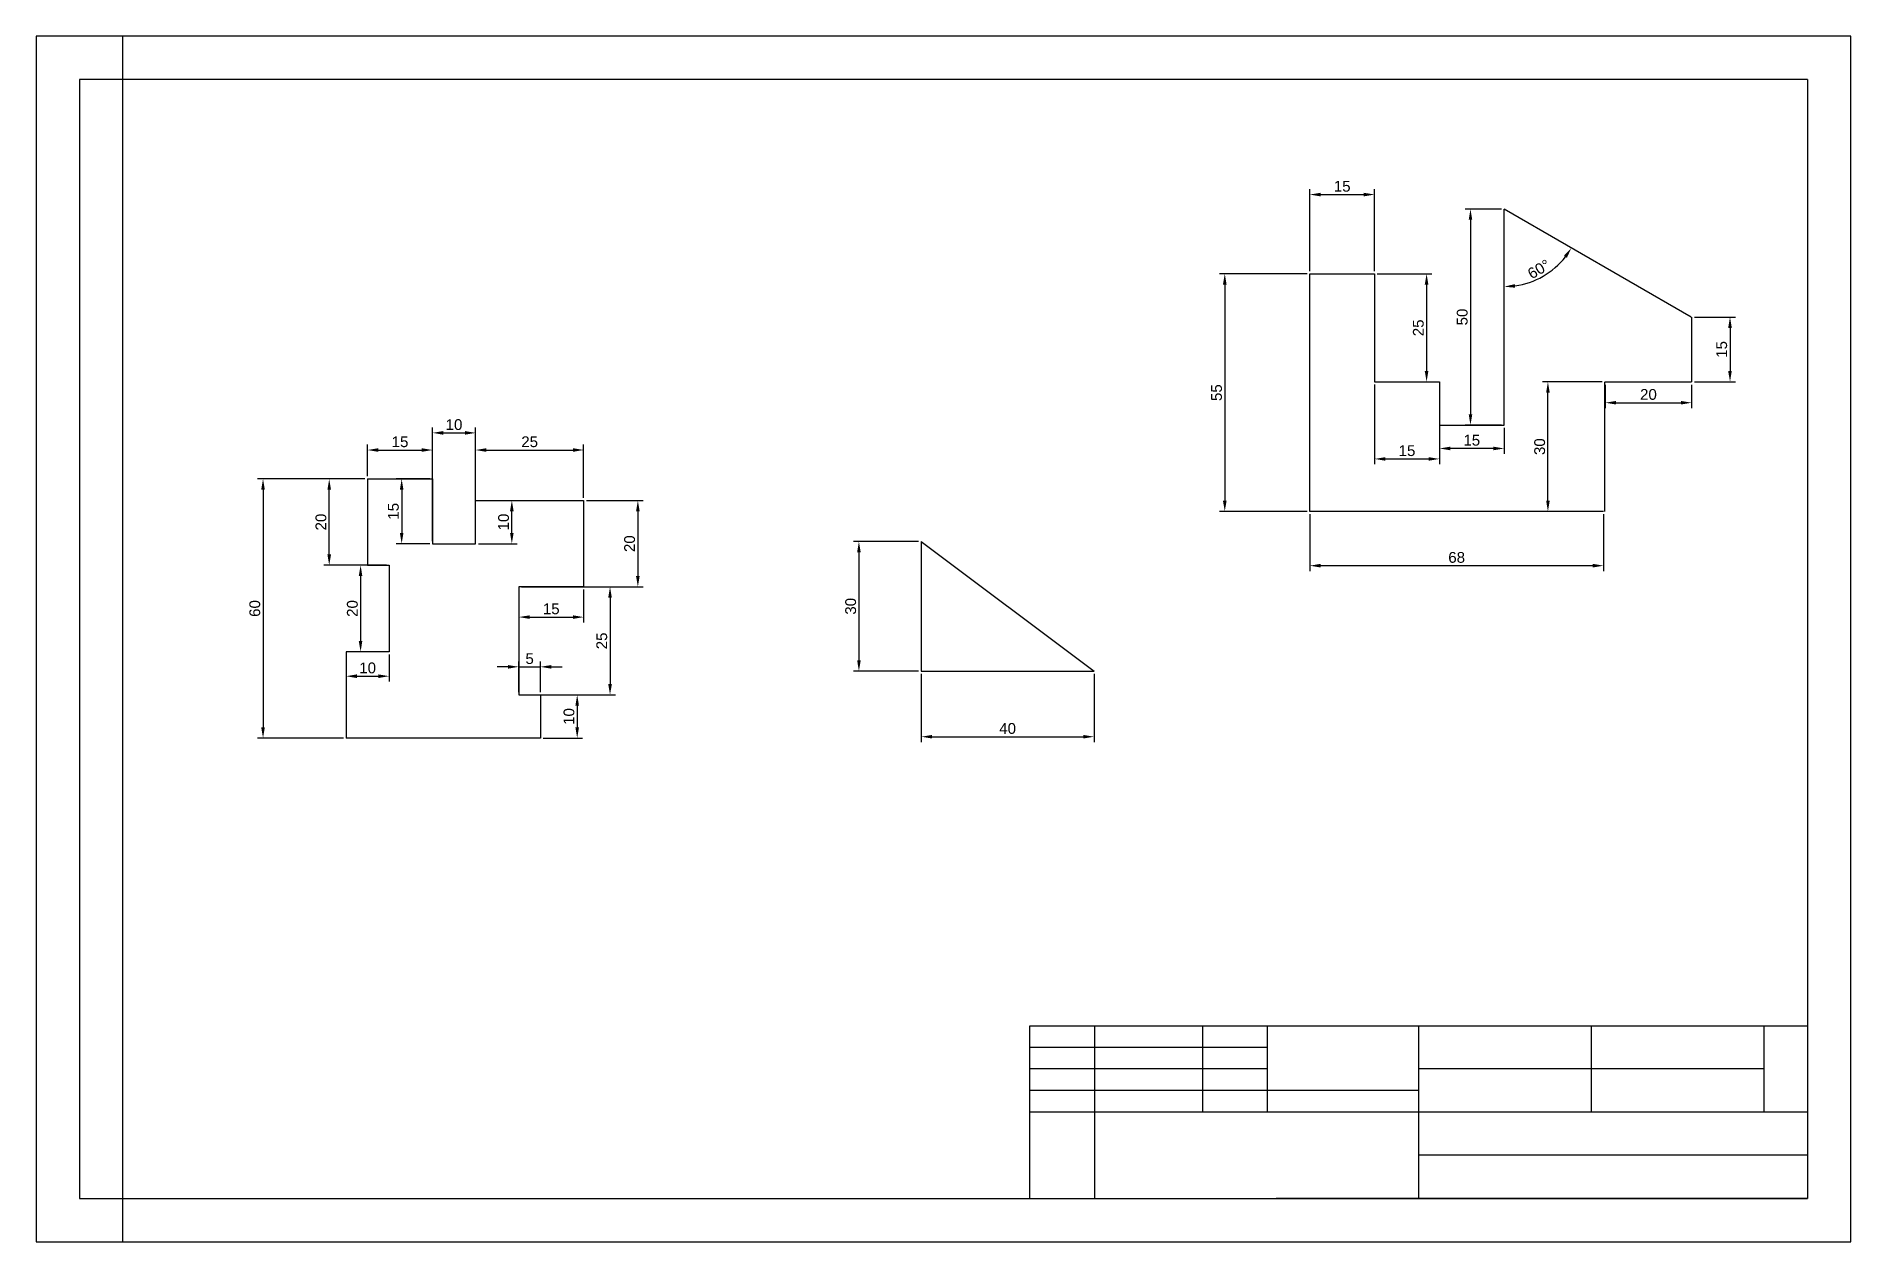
# Model space of a CAD drawing. Header units: millimetres. Extents: x 0 to 420, y 0 to 279.
import ezdxf

# ---------------------------------------------------------------- set-up
doc = ezdxf.new("R2010")
doc.units = ezdxf.units.MM
doc.layers.add('Cote', color=7, linetype='Continuous', lineweight=18, true_color=0x05c1ff)
doc.styles.get("Standard").update_dxf_attribs({"font": 'arial.ttf'})
doc.dimstyles.new('ISO-25', dxfattribs={"dimtxt": 2.5, "dimasz": 2.5, "dimexe": 1.25, "dimexo": 0.625, "dimtad": 1, "dimtxsty": 'Standard', "dimcen": 2.5, "dimadec": 0, "dimazin": 0, "dimtfac": 1, "dimtmove": 0, "dimatfit": 3, "dimfxl": 1, "dimarcsym": 0})

# ---------------------------------------------------------------- blocks, each defined once
blk = doc.blocks.new('*D1')
at = {"layer": 'Cote', "color": 0, "lineweight": -2, "transparency": 16777216}
for p, q in [((204.22, 162.07), (189.17, 162.07)), ((190.42, 159.57), (190.42, 134.57)), ((204.22, 132.07), (189.17, 132.07))]:
    blk.add_line(p, q, dxfattribs=at)
at = {"layer": 'Cote', "color": 0, "transparency": 16777216}
for points in [[(190.01, 159.57), (190.84, 159.57), (190.42, 162.07)], [(190.01, 134.57), (190.84, 134.57), (190.42, 132.07)]]:
    blk.add_solid(points, dxfattribs=at)
at = {"layer": 'Defpoints', "color": 0, "transparency": 16777216}
for p in [(204.84, 162.07), (190.42, 132.07), (204.84, 132.07)]:
    blk.add_point(p, dxfattribs=at)
at = {"layer": 'Cote', "color": 0, "transparency": 16777216, "insert": (188.52, 147.07), "char_height": 2.5, "attachment_point": 5, "rotation": 90}
blk.add_mtext('30', dxfattribs=at)
blk = doc.blocks.new('*D2')
at = {"layer": 'Cote', "color": 0, "lineweight": -2, "transparency": 16777216}
for p, q in [((204.84, 131.44), (204.84, 115.63)), ((244.84, 131.44), (244.84, 115.63)), ((207.34, 116.88), (242.34, 116.88))]:
    blk.add_line(p, q, dxfattribs=at)
at = {"layer": 'Cote', "color": 0, "transparency": 16777216}
for points in [[(207.34, 117.3), (207.34, 116.47), (204.84, 116.88)], [(242.34, 117.3), (242.34, 116.47), (244.84, 116.88)]]:
    blk.add_solid(points, dxfattribs=at)
at = {"layer": 'Defpoints', "color": 0, "transparency": 16777216}
for p in [(204.84, 132.07), (244.84, 132.07), (244.84, 116.88)]:
    blk.add_point(p, dxfattribs=at)
at = {"layer": 'Cote', "color": 0, "transparency": 16777216, "insert": (224.84, 118.78), "char_height": 2.5, "attachment_point": 5}
blk.add_mtext('40', dxfattribs=at)
blk = doc.blocks.new('*D3')
at = {"layer": 'Cote', "color": 0, "lineweight": -2, "transparency": 16777216}
for p, q in [((76.7, 177.18), (76.7, 184.49)), ((79.2, 183.24), (89.2, 183.24)), ((91.7, 177.18), (91.7, 184.49))]:
    blk.add_line(p, q, dxfattribs=at)
at = {"layer": 'Cote', "color": 0, "transparency": 16777216}
for points in [[(79.2, 183.66), (79.2, 182.82), (76.7, 183.24)], [(89.2, 183.66), (89.2, 182.82), (91.7, 183.24)]]:
    blk.add_solid(points, dxfattribs=at)
at = {"layer": 'Defpoints', "color": 0, "transparency": 16777216}
for p in [(91.7, 183.24), (76.7, 176.56), (91.7, 176.56)]:
    blk.add_point(p, dxfattribs=at)
at = {"layer": 'Cote', "color": 0, "transparency": 16777216, "insert": (84.2, 185.14), "char_height": 2.5, "attachment_point": 5}
blk.add_mtext('15', dxfattribs=at)
blk = doc.blocks.new('*D4')
at = {"layer": 'Cote', "color": 0, "lineweight": -2, "transparency": 16777216}
for p, q in [((91.7, 162.18), (91.7, 188.46)), ((94.2, 187.21), (99.2, 187.21)), ((101.7, 162.18), (101.7, 188.46))]:
    blk.add_line(p, q, dxfattribs=at)
at = {"layer": 'Cote', "color": 0, "transparency": 16777216}
for points in [[(94.2, 187.63), (94.2, 186.79), (91.7, 187.21)], [(99.2, 187.63), (99.2, 186.79), (101.7, 187.21)]]:
    blk.add_solid(points, dxfattribs=at)
at = {"layer": 'Defpoints', "color": 0, "transparency": 16777216}
for p in [(101.7, 187.21), (91.7, 161.56), (101.7, 161.56)]:
    blk.add_point(p, dxfattribs=at)
at = {"layer": 'Cote', "color": 0, "transparency": 16777216, "insert": (96.7, 189.11), "char_height": 2.5, "attachment_point": 5}
blk.add_mtext('10', dxfattribs=at)
blk = doc.blocks.new('*D5')
at = {"layer": 'Cote', "color": 0, "lineweight": -2, "transparency": 16777216}
for p, q in [((101.7, 172.18), (101.7, 184.49)), ((104.2, 183.24), (124.2, 183.24)), ((126.7, 172.18), (126.7, 184.49))]:
    blk.add_line(p, q, dxfattribs=at)
at = {"layer": 'Cote', "color": 0, "transparency": 16777216}
for points in [[(104.2, 183.66), (104.2, 182.82), (101.7, 183.24)], [(124.2, 183.66), (124.2, 182.82), (126.7, 183.24)]]:
    blk.add_solid(points, dxfattribs=at)
at = {"layer": 'Defpoints', "color": 0, "transparency": 16777216}
for p in [(126.7, 183.24), (101.7, 171.56), (126.7, 171.56)]:
    blk.add_point(p, dxfattribs=at)
at = {"layer": 'Cote', "color": 0, "transparency": 16777216, "insert": (114.2, 185.14), "char_height": 2.5, "attachment_point": 5}
blk.add_mtext('25', dxfattribs=at)
blk = doc.blocks.new('*D6')
at = {"layer": 'Cote', "color": 0, "lineweight": -2, "transparency": 16777216}
for p, q in [((127.33, 171.56), (140.5, 171.56)), ((139.25, 169.06), (139.25, 154.06)), ((127.33, 151.56), (140.5, 151.56))]:
    blk.add_line(p, q, dxfattribs=at)
at = {"layer": 'Cote', "color": 0, "transparency": 16777216}
for points in [[(138.83, 169.06), (139.67, 169.06), (139.25, 171.56)], [(138.83, 154.06), (139.67, 154.06), (139.25, 151.56)]]:
    blk.add_solid(points, dxfattribs=at)
at = {"layer": 'Defpoints', "color": 0, "transparency": 16777216}
for p in [(126.7, 171.56), (126.7, 151.56), (139.25, 151.56)]:
    blk.add_point(p, dxfattribs=at)
at = {"layer": 'Cote', "color": 0, "transparency": 16777216, "insert": (137.35, 161.56), "char_height": 2.5, "attachment_point": 5, "rotation": 90}
blk.add_mtext('20', dxfattribs=at)
blk = doc.blocks.new('*D7')
at = {"layer": 'Cote', "color": 0, "lineweight": -2, "transparency": 16777216}
for p, q in [((112.33, 151.56), (134.06, 151.56)), ((132.81, 149.06), (132.81, 129.06)), ((112.33, 126.56), (134.06, 126.56))]:
    blk.add_line(p, q, dxfattribs=at)
at = {"layer": 'Cote', "color": 0, "transparency": 16777216}
for points in [[(132.39, 149.06), (133.23, 149.06), (132.81, 151.56)], [(132.39, 129.06), (133.23, 129.06), (132.81, 126.56)]]:
    blk.add_solid(points, dxfattribs=at)
at = {"layer": 'Defpoints', "color": 0, "transparency": 16777216}
for p in [(111.7, 151.56), (111.7, 126.56), (132.81, 126.56)]:
    blk.add_point(p, dxfattribs=at)
at = {"layer": 'Cote', "color": 0, "transparency": 16777216, "insert": (130.91, 139.06), "char_height": 2.5, "attachment_point": 5, "rotation": 90}
blk.add_mtext('25', dxfattribs=at)
blk = doc.blocks.new('*D8')
at = {"layer": 'Cote', "color": 0, "lineweight": -2, "transparency": 16777216}
for p, q in [((117.33, 126.56), (126.46, 126.56)), ((125.21, 124.06), (125.21, 119.06)), ((117.33, 116.56), (126.46, 116.56))]:
    blk.add_line(p, q, dxfattribs=at)
at = {"layer": 'Cote', "color": 0, "transparency": 16777216}
for points in [[(124.79, 124.06), (125.62, 124.06), (125.21, 126.56)], [(124.79, 119.06), (125.62, 119.06), (125.21, 116.56)]]:
    blk.add_solid(points, dxfattribs=at)
at = {"layer": 'Defpoints', "color": 0, "transparency": 16777216}
for p in [(116.7, 126.56), (116.7, 116.56), (125.21, 116.56)]:
    blk.add_point(p, dxfattribs=at)
at = {"layer": 'Cote', "color": 0, "transparency": 16777216, "insert": (123.31, 121.56), "char_height": 2.5, "attachment_point": 5, "rotation": 90}
blk.add_mtext('10', dxfattribs=at)
blk = doc.blocks.new('*D9')
at = {"layer": 'Cote', "color": 0, "lineweight": -2, "transparency": 16777216}
for p, q in [((109.2, 133.06), (106.7, 133.06)), ((111.7, 127.18), (111.7, 134.31)), ((111.7, 133.06), (116.7, 133.06)), ((116.7, 127.18), (116.7, 134.31)), ((119.2, 133.06), (121.7, 133.06))]:
    blk.add_line(p, q, dxfattribs=at)
at = {"layer": 'Cote', "color": 0, "transparency": 16777216}
for points in [[(109.2, 133.47), (109.2, 132.64), (111.7, 133.06)], [(119.2, 133.47), (119.2, 132.64), (116.7, 133.06)]]:
    blk.add_solid(points, dxfattribs=at)
at = {"layer": 'Defpoints', "color": 0, "transparency": 16777216}
for p in [(116.7, 133.06), (111.7, 126.56), (116.7, 126.56)]:
    blk.add_point(p, dxfattribs=at)
at = {"layer": 'Cote', "color": 0, "transparency": 16777216, "insert": (114.2, 134.95), "char_height": 2.5, "attachment_point": 5}
blk.add_mtext('5', dxfattribs=at)
blk = doc.blocks.new('*D10')
at = {"layer": 'Cote', "color": 0, "lineweight": -2, "transparency": 16777216}
for p, q in [((111.7, 150.93), (111.7, 143.32)), ((126.7, 150.93), (126.7, 143.32)), ((114.2, 144.57), (124.2, 144.57))]:
    blk.add_line(p, q, dxfattribs=at)
at = {"layer": 'Cote', "color": 0, "transparency": 16777216}
for points in [[(114.2, 144.98), (114.2, 144.15), (111.7, 144.57)], [(124.2, 144.98), (124.2, 144.15), (126.7, 144.57)]]:
    blk.add_solid(points, dxfattribs=at)
at = {"layer": 'Defpoints', "color": 0, "transparency": 16777216}
for p in [(111.7, 151.56), (126.7, 151.56), (126.7, 144.57)]:
    blk.add_point(p, dxfattribs=at)
at = {"layer": 'Cote', "color": 0, "transparency": 16777216, "insert": (119.2, 146.47), "char_height": 2.5, "attachment_point": 5}
blk.add_mtext('15', dxfattribs=at)
blk = doc.blocks.new('*D11')
at = {"layer": 'Cote', "color": 0, "lineweight": -2, "transparency": 16777216}
for p, q in [((102.33, 171.56), (111.33, 171.56)), ((110.08, 164.06), (110.08, 169.06)), ((102.33, 161.56), (111.33, 161.56))]:
    blk.add_line(p, q, dxfattribs=at)
at = {"layer": 'Cote', "color": 0, "transparency": 16777216}
for points in [[(109.66, 169.06), (110.5, 169.06), (110.08, 171.56)], [(109.66, 164.06), (110.5, 164.06), (110.08, 161.56)]]:
    blk.add_solid(points, dxfattribs=at)
at = {"layer": 'Defpoints', "color": 0, "transparency": 16777216}
for p in [(101.7, 171.56), (110.08, 171.56), (101.7, 161.56)]:
    blk.add_point(p, dxfattribs=at)
at = {"layer": 'Cote', "color": 0, "transparency": 16777216, "insert": (108.18, 166.56), "char_height": 2.5, "attachment_point": 5, "rotation": 90}
blk.add_mtext('10', dxfattribs=at)
blk = doc.blocks.new('*D12')
at = {"layer": 'Cote', "color": 0, "lineweight": -2, "transparency": 16777216}
for p, q in [((91.08, 176.56), (83.33, 176.56)), ((84.58, 174.06), (84.58, 164.06)), ((91.08, 161.56), (83.33, 161.56))]:
    blk.add_line(p, q, dxfattribs=at)
at = {"layer": 'Cote', "color": 0, "transparency": 16777216}
for points in [[(84.16, 174.06), (84.99, 174.06), (84.58, 176.56)], [(84.16, 164.06), (84.99, 164.06), (84.58, 161.56)]]:
    blk.add_solid(points, dxfattribs=at)
at = {"layer": 'Defpoints', "color": 0, "transparency": 16777216}
for p in [(91.7, 176.56), (84.58, 161.56), (91.7, 161.56)]:
    blk.add_point(p, dxfattribs=at)
at = {"layer": 'Cote', "color": 0, "transparency": 16777216, "insert": (82.67, 169.06), "char_height": 2.5, "attachment_point": 5, "rotation": 90}
blk.add_mtext('15', dxfattribs=at)
blk = doc.blocks.new('*D13')
at = {"layer": 'Cote', "color": 0, "lineweight": -2, "transparency": 16777216}
for p, q in [((76.08, 176.56), (66.56, 176.56)), ((67.81, 159.06), (67.81, 174.06)), ((76.08, 156.56), (66.56, 156.56))]:
    blk.add_line(p, q, dxfattribs=at)
at = {"layer": 'Cote', "color": 0, "transparency": 16777216}
for points in [[(67.39, 174.06), (68.22, 174.06), (67.81, 176.56)], [(67.39, 159.06), (68.22, 159.06), (67.81, 156.56)]]:
    blk.add_solid(points, dxfattribs=at)
at = {"layer": 'Defpoints', "color": 0, "transparency": 16777216}
for p in [(67.81, 176.56), (76.7, 176.56), (76.7, 156.56)]:
    blk.add_point(p, dxfattribs=at)
at = {"layer": 'Cote', "color": 0, "transparency": 16777216, "insert": (65.9, 166.56), "char_height": 2.5, "attachment_point": 5, "rotation": 90}
blk.add_mtext('20', dxfattribs=at)
blk = doc.blocks.new('*D14')
at = {"layer": 'Cote', "color": 0, "lineweight": -2, "transparency": 16777216}
for p, q in [((81.08, 156.56), (73.82, 156.56)), ((75.07, 154.06), (75.07, 139.06)), ((81.08, 136.56), (73.82, 136.56))]:
    blk.add_line(p, q, dxfattribs=at)
at = {"layer": 'Cote', "color": 0, "transparency": 16777216}
for points in [[(74.65, 154.06), (75.48, 154.06), (75.07, 156.56)], [(74.65, 139.06), (75.48, 139.06), (75.07, 136.56)]]:
    blk.add_solid(points, dxfattribs=at)
at = {"layer": 'Defpoints', "color": 0, "transparency": 16777216}
for p in [(81.7, 156.56), (75.07, 136.56), (81.7, 136.56)]:
    blk.add_point(p, dxfattribs=at)
at = {"layer": 'Cote', "color": 0, "transparency": 16777216, "insert": (73.17, 146.56), "char_height": 2.5, "attachment_point": 5, "rotation": 90}
blk.add_mtext('20', dxfattribs=at)
blk = doc.blocks.new('*D15')
at = {"layer": 'Cote', "color": 0, "lineweight": -2, "transparency": 16777216}
for p, q in [((71.7, 135.93), (71.7, 129.64)), ((81.7, 135.93), (81.7, 129.64)), ((74.2, 130.89), (79.2, 130.89))]:
    blk.add_line(p, q, dxfattribs=at)
at = {"layer": 'Cote', "color": 0, "transparency": 16777216}
for points in [[(74.2, 131.31), (74.2, 130.47), (71.7, 130.89)], [(79.2, 131.31), (79.2, 130.47), (81.7, 130.89)]]:
    blk.add_solid(points, dxfattribs=at)
at = {"layer": 'Defpoints', "color": 0, "transparency": 16777216}
for p in [(71.7, 136.56), (81.7, 136.56), (81.7, 130.89)]:
    blk.add_point(p, dxfattribs=at)
at = {"layer": 'Cote', "color": 0, "transparency": 16777216, "insert": (76.7, 132.79), "char_height": 2.5, "attachment_point": 5}
blk.add_mtext('10', dxfattribs=at)
blk = doc.blocks.new('*D16')
at = {"layer": 'Cote', "color": 0, "lineweight": -2, "transparency": 16777216}
for p, q in [((76.08, 176.56), (51.24, 176.56)), ((52.49, 174.06), (52.49, 119.06)), ((71.08, 116.56), (51.24, 116.56))]:
    blk.add_line(p, q, dxfattribs=at)
at = {"layer": 'Cote', "color": 0, "transparency": 16777216}
for points in [[(52.07, 174.06), (52.91, 174.06), (52.49, 176.56)], [(52.07, 119.06), (52.91, 119.06), (52.49, 116.56)]]:
    blk.add_solid(points, dxfattribs=at)
at = {"layer": 'Defpoints', "color": 0, "transparency": 16777216}
for p in [(76.7, 176.56), (52.49, 116.56), (71.7, 116.56)]:
    blk.add_point(p, dxfattribs=at)
at = {"layer": 'Cote', "color": 0, "transparency": 16777216, "insert": (50.59, 146.56), "char_height": 2.5, "attachment_point": 5, "rotation": 90}
blk.add_mtext('60', dxfattribs=at)
blk = doc.blocks.new('*D17')
at = {"layer": 'Cote', "color": 0, "lineweight": -2, "transparency": 16777216}
for p, q in [((294.16, 224.02), (273.86, 224.02)), ((275.11, 221.52), (275.11, 171.52)), ((294.16, 169.02), (273.86, 169.02))]:
    blk.add_line(p, q, dxfattribs=at)
at = {"layer": 'Cote', "color": 0, "transparency": 16777216}
for points in [[(274.69, 221.52), (275.53, 221.52), (275.11, 224.02)], [(274.69, 171.52), (275.53, 171.52), (275.11, 169.02)]]:
    blk.add_solid(points, dxfattribs=at)
at = {"layer": 'Defpoints', "color": 0, "transparency": 16777216}
for p in [(294.79, 224.02), (275.11, 169.02), (294.79, 169.02)]:
    blk.add_point(p, dxfattribs=at)
at = {"layer": 'Cote', "color": 0, "transparency": 16777216, "insert": (273.21, 196.52), "char_height": 2.5, "attachment_point": 5, "rotation": 90}
blk.add_mtext('55', dxfattribs=at)
blk = doc.blocks.new('*D18')
at = {"layer": 'Cote', "color": 0, "lineweight": -2, "transparency": 16777216}
for p, q in [((294.79, 224.64), (294.79, 243.62)), ((309.79, 224.64), (309.79, 243.62)), ((297.29, 242.37), (307.29, 242.37))]:
    blk.add_line(p, q, dxfattribs=at)
at = {"layer": 'Cote', "color": 0, "transparency": 16777216}
for points in [[(297.29, 242.78), (297.29, 241.95), (294.79, 242.37)], [(307.29, 242.78), (307.29, 241.95), (309.79, 242.37)]]:
    blk.add_solid(points, dxfattribs=at)
at = {"layer": 'Defpoints', "color": 0, "transparency": 16777216}
for p in [(309.79, 242.37), (294.79, 224.02), (309.79, 224.02)]:
    blk.add_point(p, dxfattribs=at)
at = {"layer": 'Cote', "color": 0, "transparency": 16777216, "insert": (302.29, 244.27), "char_height": 2.5, "attachment_point": 5}
blk.add_mtext('15', dxfattribs=at)
blk = doc.blocks.new('*D19')
at = {"layer": 'Cote', "color": 0, "lineweight": -2, "transparency": 16777216}
for p, q in [((309.79, 198.39), (309.79, 179.93)), ((324.79, 198.39), (324.79, 179.93)), ((312.29, 181.18), (322.29, 181.18))]:
    blk.add_line(p, q, dxfattribs=at)
at = {"layer": 'Cote', "color": 0, "transparency": 16777216}
for points in [[(312.29, 181.59), (312.29, 180.76), (309.79, 181.18)], [(322.29, 181.59), (322.29, 180.76), (324.79, 181.18)]]:
    blk.add_solid(points, dxfattribs=at)
at = {"layer": 'Defpoints', "color": 0, "transparency": 16777216}
for p in [(309.79, 199.02), (324.79, 199.02), (324.79, 181.18)]:
    blk.add_point(p, dxfattribs=at)
at = {"layer": 'Cote', "color": 0, "transparency": 16777216, "insert": (317.29, 183.08), "char_height": 2.5, "attachment_point": 5}
blk.add_mtext('15', dxfattribs=at)
blk = doc.blocks.new('*D20')
at = {"layer": 'Cote', "color": 0, "lineweight": -2, "transparency": 16777216}
for p, q in [((310.41, 224.02), (323.07, 224.02)), ((321.82, 221.52), (321.82, 201.52)), ((310.41, 199.02), (323.07, 199.02))]:
    blk.add_line(p, q, dxfattribs=at)
at = {"layer": 'Cote', "color": 0, "transparency": 16777216}
for points in [[(321.4, 221.52), (322.24, 221.52), (321.82, 224.02)], [(321.4, 201.52), (322.24, 201.52), (321.82, 199.02)]]:
    blk.add_solid(points, dxfattribs=at)
at = {"layer": 'Defpoints', "color": 0, "transparency": 16777216}
for p in [(309.79, 224.02), (309.79, 199.02), (321.82, 199.02)]:
    blk.add_point(p, dxfattribs=at)
at = {"layer": 'Cote', "color": 0, "transparency": 16777216, "insert": (319.92, 211.52), "char_height": 2.5, "attachment_point": 5, "rotation": 90}
blk.add_mtext('25', dxfattribs=at)
blk = doc.blocks.new('*D21')
at = {"layer": 'Cote', "color": 0, "lineweight": -2, "transparency": 16777216}
for p, q in [((324.79, 188.39), (324.79, 182.35)), ((339.79, 188.39), (339.79, 182.35)), ((337.29, 183.6), (327.29, 183.6))]:
    blk.add_line(p, q, dxfattribs=at)
at = {"layer": 'Cote', "color": 0, "transparency": 16777216}
for points in [[(327.29, 184.01), (327.29, 183.18), (324.79, 183.6)], [(337.29, 184.01), (337.29, 183.18), (339.79, 183.6)]]:
    blk.add_solid(points, dxfattribs=at)
at = {"layer": 'Defpoints', "color": 0, "transparency": 16777216}
for p in [(324.79, 189.02), (339.79, 189.02), (324.79, 183.6)]:
    blk.add_point(p, dxfattribs=at)
at = {"layer": 'Cote', "color": 0, "transparency": 16777216, "insert": (332.29, 185.5), "char_height": 2.5, "attachment_point": 5}
blk.add_mtext('15', dxfattribs=at)
blk = doc.blocks.new('*D22')
at = {"layer": 'Cote', "color": 0, "lineweight": -2, "transparency": 16777216}
for p, q in [((339.16, 239.02), (330.73, 239.02)), ((331.98, 236.52), (331.98, 191.52)), ((339.16, 189.02), (330.73, 189.02))]:
    blk.add_line(p, q, dxfattribs=at)
at = {"layer": 'Cote', "color": 0, "transparency": 16777216}
for points in [[(331.57, 236.52), (332.4, 236.52), (331.98, 239.02)], [(331.57, 191.52), (332.4, 191.52), (331.98, 189.02)]]:
    blk.add_solid(points, dxfattribs=at)
at = {"layer": 'Defpoints', "color": 0, "transparency": 16777216}
for p in [(339.79, 239.02), (331.98, 189.02), (339.79, 189.02)]:
    blk.add_point(p, dxfattribs=at)
at = {"layer": 'Cote', "color": 0, "transparency": 16777216, "insert": (330.08, 214.02), "char_height": 2.5, "attachment_point": 5, "rotation": 90}
blk.add_mtext('50', dxfattribs=at)
blk = doc.blocks.new('*D23')
at = {"layer": 'Cote', "color": 0, "lineweight": -2, "transparency": 16777216}
blk.add_arc((339.79, 239.02), 17.97, 277.9783, 322.0217, dxfattribs=at)
at = {"layer": 'Cote', "color": 0, "transparency": 16777216}
for points in [[(353.61, 228.19), (354.3, 227.73), (355.35, 230.03)], [(342.31, 220.81), (342.25, 221.64), (339.79, 221.05)]]:
    blk.add_solid(points, dxfattribs=at)
at = {"layer": 'Defpoints', "color": 0, "transparency": 16777216}
for p in [(339.79, 239.02), (339.79, 239.02), (345.93, 222.13), (383.09, 214.02), (339.79, 189.02)]:
    blk.add_point(p, dxfattribs=at)
at = {"layer": 'Cote', "color": 0, "transparency": 16777216, "insert": (347.82, 225.1), "char_height": 2.5, "attachment_point": 5, "rotation": 30}
blk.add_mtext('60°', dxfattribs=at)
blk = doc.blocks.new('*D24')
at = {"layer": 'Cote', "color": 0, "lineweight": -2, "transparency": 16777216}
for p, q in [((294.79, 168.39), (294.79, 155.22)), ((362.79, 168.39), (362.79, 155.22)), ((360.29, 156.47), (297.29, 156.47))]:
    blk.add_line(p, q, dxfattribs=at)
at = {"layer": 'Cote', "color": 0, "transparency": 16777216}
for points in [[(297.29, 156.89), (297.29, 156.05), (294.79, 156.47)], [(360.29, 156.89), (360.29, 156.05), (362.79, 156.47)]]:
    blk.add_solid(points, dxfattribs=at)
at = {"layer": 'Defpoints', "color": 0, "transparency": 16777216}
for p in [(294.79, 169.02), (362.79, 169.02), (294.79, 156.47)]:
    blk.add_point(p, dxfattribs=at)
at = {"layer": 'Cote', "color": 0, "transparency": 16777216, "insert": (328.79, 158.37), "char_height": 2.5, "attachment_point": 5}
blk.add_mtext('68', dxfattribs=at)
blk = doc.blocks.new('*D25')
at = {"layer": 'Cote', "color": 0, "lineweight": -2, "transparency": 16777216}
for p, q in [((362.49, 199.02), (348.66, 199.02)), ((349.91, 171.52), (349.91, 196.52)), ((362.49, 169.02), (348.66, 169.02))]:
    blk.add_line(p, q, dxfattribs=at)
at = {"layer": 'Cote', "color": 0, "transparency": 16777216}
for points in [[(349.5, 196.52), (350.33, 196.52), (349.91, 199.02)], [(349.5, 171.52), (350.33, 171.52), (349.91, 169.02)]]:
    blk.add_solid(points, dxfattribs=at)
at = {"layer": 'Defpoints', "color": 0, "transparency": 16777216}
for p in [(349.91, 199.02), (363.11, 199.02), (363.11, 169.02)]:
    blk.add_point(p, dxfattribs=at)
at = {"layer": 'Cote', "color": 0, "transparency": 16777216, "insert": (348.01, 184.02), "char_height": 2.5, "attachment_point": 5, "rotation": 90}
blk.add_mtext('30', dxfattribs=at)
blk = doc.blocks.new('*D26')
at = {"layer": 'Cote', "color": 0, "lineweight": -2, "transparency": 16777216}
for p, q in [((363.18, 198.36), (363.18, 192.94)), ((383.18, 198.36), (383.18, 192.94)), ((365.68, 194.19), (380.68, 194.19))]:
    blk.add_line(p, q, dxfattribs=at)
at = {"layer": 'Cote', "color": 0, "transparency": 16777216}
for points in [[(365.68, 194.6), (365.68, 193.77), (363.18, 194.19)], [(380.68, 194.6), (380.68, 193.77), (383.18, 194.19)]]:
    blk.add_solid(points, dxfattribs=at)
at = {"layer": 'Defpoints', "color": 0, "transparency": 16777216}
for p in [(363.18, 198.99), (383.18, 198.99), (383.18, 194.19)]:
    blk.add_point(p, dxfattribs=at)
at = {"layer": 'Cote', "color": 0, "transparency": 16777216, "insert": (373.18, 196.09), "char_height": 2.5, "attachment_point": 5}
blk.add_mtext('20', dxfattribs=at)
blk = doc.blocks.new('*D27')
at = {"layer": 'Cote', "color": 0, "lineweight": -2, "transparency": 16777216}
for p, q in [((383.81, 214.02), (393.31, 214.02)), ((392.06, 211.52), (392.06, 201.52)), ((383.81, 199.02), (393.31, 199.02))]:
    blk.add_line(p, q, dxfattribs=at)
at = {"layer": 'Cote', "color": 0, "transparency": 16777216}
for points in [[(391.64, 211.52), (392.47, 211.52), (392.06, 214.02)], [(391.64, 201.52), (392.47, 201.52), (392.06, 199.02)]]:
    blk.add_solid(points, dxfattribs=at)
at = {"layer": 'Defpoints', "color": 0, "transparency": 16777216}
for p in [(383.18, 214.02), (383.18, 199.02), (392.06, 199.02)]:
    blk.add_point(p, dxfattribs=at)
at = {"layer": 'Cote', "color": 0, "transparency": 16777216, "insert": (390.15, 206.52), "char_height": 2.5, "attachment_point": 5, "rotation": 90}
blk.add_mtext('15', dxfattribs=at)

msp = doc.modelspace()

# ---------------------------------------------------------------- linework, layer by layer
for p, q in [((20, 0), (20, 279)), ((410, 269), (10, 269)), ((10, 269), (10, 10)), ((410, 269), (410, 10)), ((339.789, 189.016), (339.789, 239.016)), ((383.091, 214.016), (339.789, 239.016)), ((294.789, 169.016), (294.789, 224.016)), ((294.789, 224.016), (309.789, 224.016)), ((309.789, 224.016), (309.789, 199.016)), ((383.182, 214.016), (383.182, 199.016)), ((309.789, 199.016), (324.789, 199.016)), ((324.789, 199.016), (324.789, 189.016)), ((363.11, 169.016), (363.11, 199.016)), ((363.182, 198.989), (383.182, 198.989)), ((324.789, 189.016), (339.789, 189.016)), ((76.701, 176.556), (91.701, 176.556)), ((76.701, 176.556), (76.701, 156.556)), ((91.701, 176.556), (91.701, 161.556)), ((101.701, 161.556), (101.701, 171.556)), ((101.701, 171.556), (126.701, 171.556)), ((126.701, 171.556), (126.701, 151.556)), ((362.789, 169.016), (294.789, 169.016)), ((91.701, 161.556), (101.701, 161.556)), ((204.845, 162.069), (204.845, 132.069)), ((204.845, 162.069), (244.845, 132.069)), ((76.701, 156.556), (81.701, 156.556)), ((81.701, 156.556), (81.701, 136.556)), ((126.701, 151.556), (111.701, 151.556)), ((111.701, 151.556), (111.701, 126.556)), ((81.701, 136.556), (71.701, 136.556)), ((71.701, 136.556), (71.701, 116.556)), ((204.845, 132.069), (244.845, 132.069)), ((111.701, 126.556), (116.701, 126.556)), ((116.701, 126.556), (116.701, 116.556)), ((116.701, 116.556), (71.701, 116.556)), ((230, 10), (230, 50)), ((230, 50), (410, 50)), ((245, 30), (245, 50)), ((270, 30), (270, 50)), ((285, 30), (285, 50)), ((320, 10), (320, 50)), ((360, 30), (360, 50)), ((400, 30), (400, 50)), ((230, 45), (285, 45)), ((285, 40), (230, 40)), ((400, 40), (320, 40)), ((320, 35), (230, 35)), ((410, 30), (230, 30)), ((245, 10), (245, 30)), ((410, 20), (320, 20)), ((10, 10), (410, 10)), ((410, 10), (287, 10))]:
    msp.add_line(p, q)
msp.add_lwpolyline([(0, 0), (420, 0), (420, 279), (0, 279)], close=True)

# ---------------------------------------------------------------- dimensions: what is measured, and where the dimension line sits
at = {"layer": 'Cote'}
for base, p1, p2, picture, middle in [((309.789, 242.366), (294.789, 224.016), (309.789, 224.016), '*D18', (302.289, 244.267)), ((324.789, 181.178), (309.789, 199.016), (324.789, 199.016), '*D19', (317.289, 183.079)), ((383.182, 194.187), (363.182, 198.989), (383.182, 198.989), '*D26', (373.182, 196.088)), ((101.701, 187.21), (91.701, 161.556), (101.701, 161.556), '*D4', (96.701, 189.112)), ((324.789, 183.596), (339.789, 189.016), (324.789, 189.016), '*D21', (332.289, 185.498)), ((91.701, 183.24), (76.701, 176.556), (91.701, 176.556), '*D3', (84.201, 185.141)), ((126.701, 183.24), (101.701, 171.556), (126.701, 171.556), '*D5', (114.201, 185.141)), ((294.789, 156.472), (362.789, 169.016), (294.789, 169.016), '*D24', (328.789, 158.373)), ((126.701, 144.567), (111.701, 151.556), (126.701, 151.556), '*D10', (119.201, 146.468)), ((81.701, 130.891), (71.701, 136.556), (81.701, 136.556), '*D15', (76.701, 132.792)), ((116.701, 133.058), (111.701, 126.556), (116.701, 126.556), '*D9', (114.201, 134.954)), ((244.845, 116.883), (204.845, 132.069), (244.845, 132.069), '*D2', (224.845, 118.784))]:
    dim = msp.add_linear_dim(base=base, p1=p1, p2=p2, dimstyle='ISO-25', dxfattribs=at)
    dim.commit()
    dim.dimension.update_dxf_attribs({"geometry": picture, "text_midpoint": middle})
for base, p1, p2, picture, middle in [((331.984, 189.016), (339.789, 239.016), (339.789, 189.016), '*D22', (330.083, 214.016)), ((275.109, 169.016), (294.789, 224.016), (294.789, 169.016), '*D17', (273.212, 196.516)), ((321.819, 199.016), (309.789, 224.016), (309.789, 199.016), '*D20', (319.918, 211.516)), ((392.056, 199.016), (383.182, 214.016), (383.182, 199.016), '*D27', (390.154, 206.516)), ((349.914, 199.016), (363.11, 169.016), (363.11, 199.016), '*D25', (348.012, 184.016)), ((52.491, 116.556), (76.701, 176.556), (71.701, 116.556), '*D16', (50.59, 146.556)), ((67.805, 176.556), (76.701, 156.556), (76.701, 176.556), '*D13', (65.904, 166.556)), ((84.576, 161.556), (91.701, 176.556), (91.701, 161.556), '*D12', (82.675, 169.056)), ((110.079, 171.556), (101.701, 161.556), (101.701, 171.556), '*D11', (108.177, 166.556)), ((139.251, 151.556), (126.701, 171.556), (126.701, 151.556), '*D6', (137.349, 161.556)), ((190.423, 132.069), (204.845, 162.069), (204.845, 132.069), '*D1', (188.521, 147.069)), ((75.067, 136.556), (81.701, 156.556), (81.701, 136.556), '*D14', (73.165, 146.556)), ((132.811, 126.556), (111.701, 151.556), (111.701, 126.556), '*D7', (130.91, 139.056)), ((125.207, 116.556), (116.701, 126.556), (116.701, 116.556), '*D8', (123.305, 121.556))]:
    dim = msp.add_linear_dim(base=base, p1=p1, p2=p2, angle=90, dimstyle='ISO-25', dxfattribs=at)
    dim.commit()
    dim.dimension.update_dxf_attribs({"geometry": picture, "text_midpoint": middle})
dim = msp.add_angular_dim_2l(base=(345.935, 222.131), line1=((383.091, 214.016), (339.789, 239.016)), line2=((339.789, 189.016), (339.789, 239.016)), dimstyle='ISO-25', dxfattribs=at)
dim.commit()
dim.dimension.update_dxf_attribs({"geometry": '*D23', "text_midpoint": (347.823, 225.102)})

doc.saveas('drawing.dxf')
